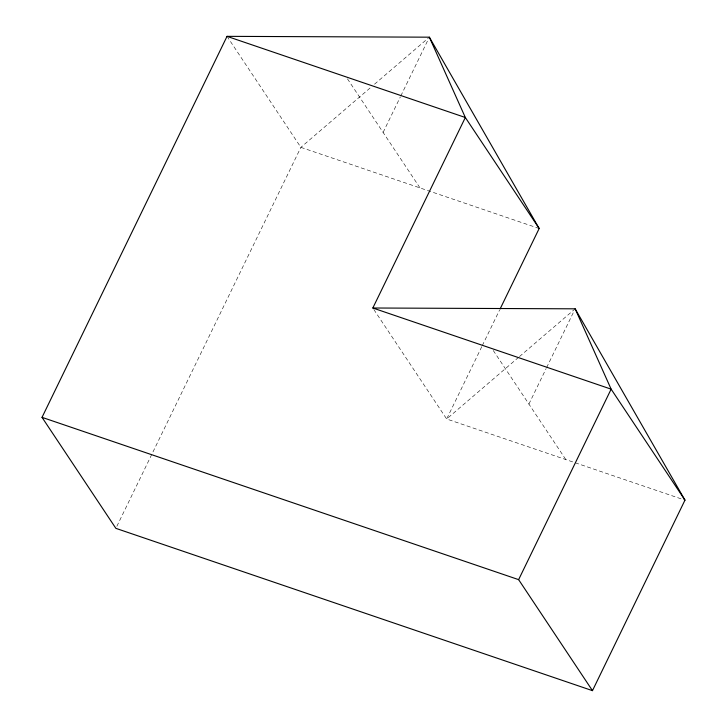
<?xml version="1.0" encoding="UTF-8"?>
<svg xmlns="http://www.w3.org/2000/svg" width="727" height="727" viewBox="0 0 727 727"><rect width="100%" height="100%" fill="white"/><g stroke="black" fill="none" stroke-linecap="round" stroke-linejoin="round"><path stroke-width="0.55" stroke-dasharray="3.63 2.73" d="M116.856 526.303L300.869 147.354L371.106 87.122M383.102 132.423L400.323 96.964M400.813 95.946L428.367 39.203M481.792 346.67L446.669 418.997L684.97 500.149M482.283 345.652L499.594 309.993M528.902 404.076L546.122 368.607M546.613 367.598L574.166 310.847M374.532 84.187L429.348 37.177M518.624 357.302L446.669 418.997L372.833 308.003M519.478 356.566L575.157 308.821M539.17 228.496L300.869 147.354L227.66 37.295M347.433 78.807L420.015 187.92M493.242 350.459L565.824 459.573"/><path stroke-width="1.09" d="M429.348 37.177L465.335 117.501L372.833 308.003L575.157 308.821L684.97 500.149L592.469 690.65L115.866 528.347L42.03 417.353L227.033 36.35L429.348 37.177L539.17 228.496L500.094 308.975M592.469 690.65L518.633 579.646L611.134 389.154L575.157 308.821M227.033 36.35L465.335 117.501L539.17 228.496M372.833 308.003L611.134 389.154L684.97 500.149M42.03 417.353L518.633 579.646"/></g></svg>
